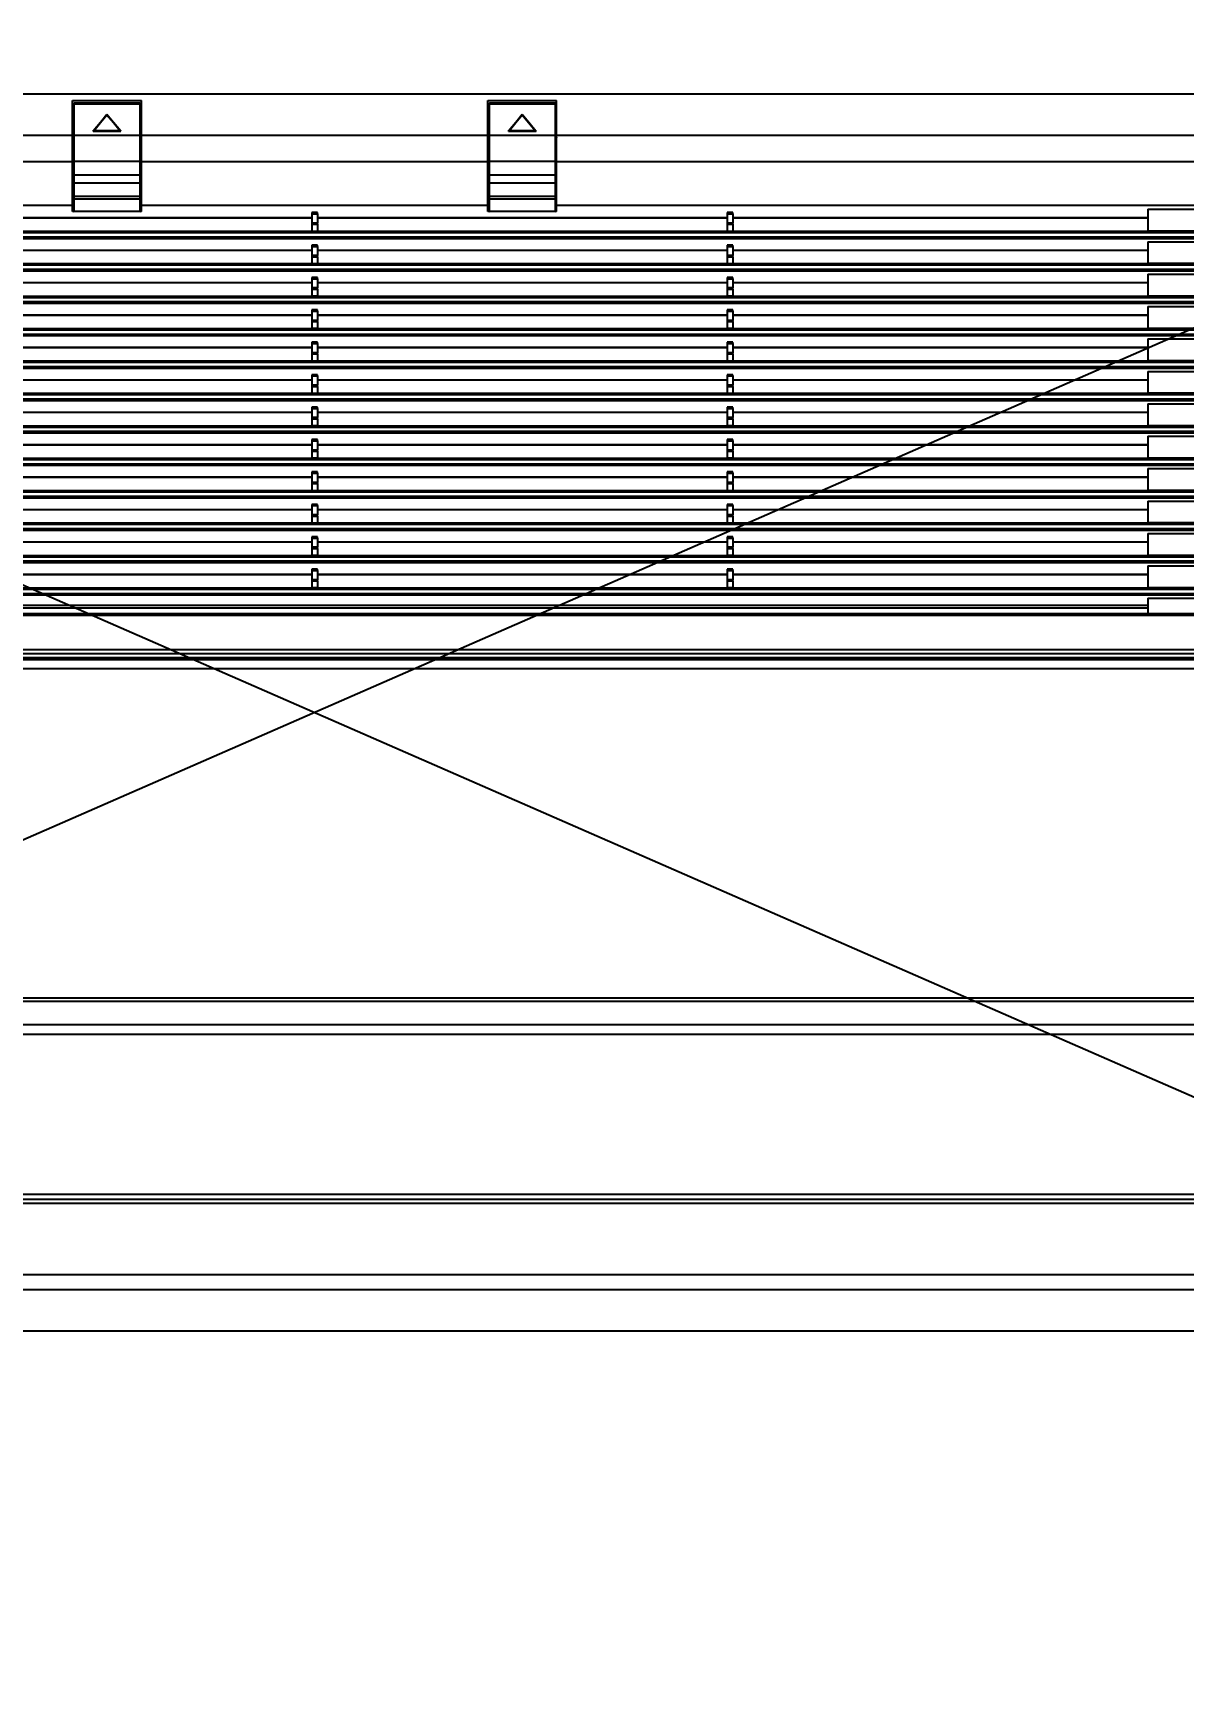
# Model space of a CAD drawing. Header units: millimetres. Extents: x 0 to 460473, y -68369 to 85219.
# Drawn here: x 261140 to 261559, y 9443 to 10043 of the extents above; entities that cross this region are included whole.
import ezdxf

# ---------------------------------------------------------------- set-up
doc = ezdxf.new("R2010")
doc.units = ezdxf.units.MM
doc.header["$LTSCALE"] = 50
doc.layers.add('DIM', color=7, linetype='Continuous')
doc.styles.add('맑은 고딕', font='malgun.ttf')
doc.dimstyles.new('DH IN40', dxfattribs={"dimscale": 40, "dimtxt": 2.5, "dimasz": 1, "dimexe": 1.5, "dimexo": 1.5, "dimtad": 1, "dimdec": 7, "dimlunit": 6, "dimtxsty": '맑은 고딕', "dimblk": 'ARCHTICK', "dimcen": 2.5, "dimclrd": 256, "dimclre": 256, "dimclrt": 256, "dimadec": 0, "dimazin": 0, "dimtfac": 1, "dimtdec": 7, "dimtix": 1, "dimtmove": 0, "dimatfit": 3, "dimldrblk": 'ARCHTICK', "dimfxl": 1, "dimtfillclr": 1, "dimlwd": -1, "dimlwe": -1, "dimarcsym": 0})

# ---------------------------------------------------------------- blocks, each defined once
blk = doc.blocks.new('FSFSGF')
at = {"color": 1}
for p, q in [((325204.31, 82180.36), (325624.31, 83140.36)), ((325204.31, 83140.36), (325624.31, 82180.36))]:
    blk.add_line(p, q, dxfattribs=at)
at = {"color": 8}
for p, q in [((325189.31, 82270.86), (325189.31, 83049.86)), ((325391.4, 82270.86), (325391.4, 83049.86)), ((325394.4, 83049.36), (325394.4, 82271.36)), ((325394.99, 82271.36), (325394.99, 83049.36)), ((325398.4, 83049.36), (325398.4, 82271.36)), ((325518.28, 83049.36), (325518.28, 82271.36)), ((325519.32, 82271.36), (325519.32, 83049.36)), ((325527.82, 82273.36), (325527.82, 83047.36)), ((325531.26, 82273.36), (325531.26, 83047.36)), ((325589.63, 83047.36), (325589.63, 82273.36)), ((325591.32, 82273.36), (325591.32, 83047.36)), ((325592.82, 82269.86), (325592.82, 83050.86)), ((325618.89, 83050.86), (325618.89, 82269.86)), ((325639.32, 83050.86), (325639.32, 82269.86)), ((325239.25, 83044.86), (325239.25, 82963.36)), ((325239.73, 82276.36), (325239.73, 83044.86)), ((325241.41, 83044.86), (325241.41, 82276.36)), ((325241.87, 82276.36), (325241.87, 83044.86)), ((325243.08, 82963.36), (325243.08, 83044.86)), ((325251.04, 83044.86), (325251.04, 82963.36)), ((325251.52, 82276.36), (325251.52, 83044.86)), ((325253.2, 83044.86), (325253.2, 82276.36)), ((325253.66, 82276.36), (325253.66, 83044.86)), ((325254.87, 82963.36), (325254.87, 83044.86)), ((325262.83, 83044.86), (325262.83, 82963.36)), ((325263.31, 82276.36), (325263.31, 83044.86)), ((325264.99, 83044.86), (325264.99, 82276.36)), ((325265.45, 82276.36), (325265.45, 83044.86)), ((325266.66, 82963.36), (325266.66, 83044.86)), ((325274.62, 83044.86), (325274.62, 82963.36)), ((325275.1, 82276.36), (325275.1, 83044.86)), ((325276.78, 83044.86), (325276.78, 82276.36)), ((325277.24, 82276.36), (325277.24, 83044.86)), ((325278.45, 82963.36), (325278.45, 83044.86)), ((325286.41, 83044.86), (325286.41, 82963.36)), ((325286.89, 82276.36), (325286.89, 83044.86)), ((325288.57, 83044.86), (325288.57, 82276.36)), ((325289.03, 82276.36), (325289.03, 83044.86)), ((325290.24, 82963.36), (325290.24, 83044.86)), ((325298.2, 83044.86), (325298.2, 82963.36)), ((325298.68, 82276.36), (325298.68, 83044.86)), ((325300.36, 83044.86), (325300.36, 82276.36)), ((325300.82, 82276.36), (325300.82, 83044.86)), ((325302.03, 82963.36), (325302.03, 83044.86)), ((325309.99, 83044.86), (325309.99, 82963.36)), ((325310.47, 82276.36), (325310.47, 83044.86)), ((325312.15, 83044.86), (325312.15, 82276.36)), ((325312.61, 82276.36), (325312.61, 83044.86)), ((325313.82, 82963.36), (325313.82, 83044.86)), ((325321.78, 83044.86), (325321.78, 82963.36)), ((325322.26, 82276.36), (325322.26, 83044.86)), ((325323.94, 83044.86), (325323.94, 82276.36)), ((325324.4, 82276.36), (325324.4, 83044.86)), ((325325.61, 82963.36), (325325.61, 83044.86)), ((325333.57, 83044.86), (325333.57, 82963.36)), ((325334.05, 82276.36), (325334.05, 83044.86)), ((325335.73, 83044.86), (325335.73, 82276.36)), ((325336.19, 82276.36), (325336.19, 83044.86)), ((325337.4, 82963.36), (325337.4, 83044.86)), ((325345.36, 83044.86), (325345.36, 82963.36)), ((325345.84, 82276.36), (325345.84, 83044.86)), ((325347.52, 83044.86), (325347.52, 82276.36)), ((325347.98, 82276.36), (325347.98, 83044.86)), ((325349.19, 82963.36), (325349.19, 83044.86)), ((325357.16, 83044.86), (325357.16, 82963.36)), ((325357.64, 82276.36), (325357.64, 83044.86)), ((325359.31, 83044.86), (325359.31, 82276.36)), ((325359.77, 82276.36), (325359.77, 83044.86)), ((325360.98, 82963.36), (325360.98, 83044.86)), ((325368.95, 83044.86), (325368.95, 82963.36)), ((325369.43, 82276.36), (325369.43, 83044.86)), ((325371.1, 83044.86), (325371.1, 82276.36)), ((325371.56, 82276.36), (325371.56, 83044.86)), ((325372.77, 82963.36), (325372.77, 83044.86)), ((325378.42, 83044.86), (325378.42, 82276.36)), ((325378.9, 82276.36), (325378.9, 83044.86)), ((325392.9, 82350.36), (325392.9, 83025.86)), ((325213.95, 82748.36), (325213.95, 83003.86)), ((325229.93, 83003.86), (325229.93, 82748.36)), ((325231.29, 82963.36), (325231.29, 83003.86)), ((325231.29, 82963.36), (325239.25, 82963.36)), ((325234.44, 82963.36), (325234.44, 82812.36)), ((325234.5, 82963.36), (325234.5, 82812.36)), ((325239.25, 82812.36), (325239.25, 82963.36)), ((325243.08, 82963.36), (325251.04, 82963.36)), ((325246.23, 82963.36), (325246.23, 82812.36)), ((325246.29, 82963.36), (325246.29, 82812.36)), ((325251.04, 82812.36), (325251.04, 82963.36)), ((325254.87, 82963.36), (325262.83, 82963.36)), ((325258.02, 82963.36), (325258.02, 82812.36)), ((325258.08, 82963.36), (325258.08, 82812.36)), ((325262.83, 82812.36), (325262.83, 82963.36)), ((325266.66, 82963.36), (325274.62, 82963.36)), ((325269.81, 82963.36), (325269.81, 82812.36)), ((325269.87, 82963.36), (325269.87, 82812.36)), ((325274.62, 82812.36), (325274.62, 82963.36)), ((325278.45, 82963.36), (325286.41, 82963.36)), ((325281.6, 82963.36), (325281.6, 82812.36)), ((325281.66, 82963.36), (325281.66, 82812.36)), ((325286.41, 82812.36), (325286.41, 82963.36)), ((325290.24, 82963.36), (325298.2, 82963.36)), ((325293.39, 82963.36), (325293.39, 82812.36)), ((325293.45, 82963.36), (325293.45, 82812.36)), ((325298.2, 82812.36), (325298.2, 82963.36)), ((325302.03, 82963.36), (325309.99, 82963.36)), ((325305.18, 82963.36), (325305.18, 82812.36)), ((325305.24, 82963.36), (325305.24, 82812.36)), ((325309.99, 82812.36), (325309.99, 82963.36)), ((325313.82, 82963.36), (325321.78, 82963.36)), ((325316.97, 82963.36), (325316.97, 82812.36)), ((325317.03, 82963.36), (325317.03, 82812.36)), ((325321.78, 82812.36), (325321.78, 82963.36)), ((325325.61, 82963.36), (325333.57, 82963.36)), ((325328.76, 82963.36), (325328.76, 82812.36)), ((325328.82, 82963.36), (325328.82, 82812.36)), ((325333.57, 82812.36), (325333.57, 82963.36)), ((325337.4, 82963.36), (325345.36, 82963.36)), ((325340.55, 82963.36), (325340.55, 82812.36)), ((325340.61, 82963.36), (325340.61, 82812.36)), ((325345.36, 82812.36), (325345.36, 82963.36)), ((325349.19, 82963.36), (325357.16, 82963.36)), ((325352.34, 82963.36), (325352.34, 82812.36)), ((325352.4, 82963.36), (325352.4, 82812.36)), ((325357.16, 82812.36), (325357.16, 82963.36)), ((325360.98, 82963.36), (325368.95, 82963.36)), ((325364.13, 82963.36), (325364.13, 82812.36)), ((325364.19, 82963.36), (325364.19, 82812.36)), ((325368.95, 82812.36), (325368.95, 82963.36)), ((325372.77, 82963.36), (325378.42, 82963.36)), ((325375.45, 82963.36), (325375.45, 82359.26)), ((325376.27, 82359.26), (325376.27, 82963.36)), ((325232.5, 82812.36), (325232.5, 82810.36)), ((325232.69, 82812.36), (325232.5, 82812.36)), ((325232.5, 82810.36), (325232.69, 82810.36)), ((325232.96, 82812.36), (325232.69, 82812.36)), ((325232.69, 82810.36), (325232.96, 82810.36)), ((325232.96, 82810.36), (325232.96, 82812.36)), ((325232.96, 82812.36), (325236.31, 82812.36)), ((325232.96, 82810.36), (325236.31, 82810.36)), ((325234.44, 82810.36), (325234.44, 82661.36)), ((325234.5, 82810.36), (325234.5, 82661.36)), ((325236.31, 82812.36), (325236.31, 82810.36)), ((325236.55, 82812.36), (325236.31, 82812.36)), ((325236.31, 82810.36), (325236.55, 82810.36)), ((325236.72, 82812.36), (325236.55, 82812.36)), ((325236.55, 82810.36), (325236.72, 82810.36)), ((325236.72, 82810.36), (325236.72, 82812.36)), ((325236.72, 82812.36), (325239.31, 82812.36)), ((325236.72, 82810.36), (325239.31, 82810.36)), ((325239.25, 82661.36), (325239.25, 82810.36)), ((325239.31, 82812.36), (325239.31, 82810.36)), ((325244.29, 82812.36), (325244.29, 82810.36)), ((325244.48, 82812.36), (325244.29, 82812.36)), ((325244.29, 82810.36), (325244.48, 82810.36)), ((325244.75, 82812.36), (325244.48, 82812.36)), ((325244.48, 82810.36), (325244.75, 82810.36)), ((325244.75, 82810.36), (325244.75, 82812.36)), ((325244.75, 82812.36), (325248.1, 82812.36)), ((325244.75, 82810.36), (325248.1, 82810.36)), ((325246.23, 82810.36), (325246.23, 82661.36)), ((325246.29, 82810.36), (325246.29, 82661.36)), ((325248.1, 82812.36), (325248.1, 82810.36)), ((325248.34, 82812.36), (325248.1, 82812.36)), ((325248.1, 82810.36), (325248.34, 82810.36)), ((325248.52, 82812.36), (325248.34, 82812.36)), ((325248.34, 82810.36), (325248.52, 82810.36)), ((325248.52, 82810.36), (325248.52, 82812.36)), ((325248.52, 82812.36), (325251.1, 82812.36)), ((325248.52, 82810.36), (325251.1, 82810.36)), ((325251.04, 82661.36), (325251.04, 82810.36)), ((325251.1, 82812.36), (325251.1, 82810.36)), ((325256.08, 82812.36), (325256.08, 82810.36)), ((325256.27, 82812.36), (325256.08, 82812.36)), ((325256.08, 82810.36), (325256.27, 82810.36)), ((325256.54, 82812.36), (325256.27, 82812.36)), ((325256.27, 82810.36), (325256.54, 82810.36)), ((325256.54, 82810.36), (325256.54, 82812.36)), ((325256.54, 82812.36), (325259.89, 82812.36)), ((325256.54, 82810.36), (325259.89, 82810.36)), ((325258.02, 82810.36), (325258.02, 82661.36)), ((325258.08, 82810.36), (325258.08, 82661.36)), ((325259.89, 82812.36), (325259.89, 82810.36)), ((325260.13, 82812.36), (325259.89, 82812.36)), ((325259.89, 82810.36), (325260.13, 82810.36)), ((325260.31, 82812.36), (325260.13, 82812.36)), ((325260.13, 82810.36), (325260.31, 82810.36)), ((325260.31, 82812.36), (325262.89, 82812.36)), ((325260.31, 82810.36), (325260.31, 82812.36)), ((325260.31, 82810.36), (325262.89, 82810.36)), ((325262.83, 82661.36), (325262.83, 82810.36)), ((325262.89, 82812.36), (325262.89, 82810.36)), ((325267.87, 82812.36), (325267.87, 82810.36)), ((325268.07, 82812.36), (325267.87, 82812.36)), ((325267.87, 82810.36), (325268.07, 82810.36)), ((325268.33, 82812.36), (325268.07, 82812.36)), ((325268.07, 82810.36), (325268.33, 82810.36)), ((325268.33, 82810.36), (325268.33, 82812.36)), ((325268.33, 82812.36), (325271.68, 82812.36)), ((325268.33, 82810.36), (325271.68, 82810.36)), ((325269.81, 82810.36), (325269.81, 82661.36)), ((325269.87, 82810.36), (325269.87, 82661.36)), ((325271.68, 82812.36), (325271.68, 82810.36)), ((325271.92, 82812.36), (325271.68, 82812.36)), ((325271.68, 82810.36), (325271.92, 82810.36)), ((325272.1, 82812.36), (325271.92, 82812.36)), ((325271.92, 82810.36), (325272.1, 82810.36)), ((325272.1, 82810.36), (325272.1, 82812.36)), ((325272.1, 82812.36), (325274.68, 82812.36)), ((325272.1, 82810.36), (325274.68, 82810.36)), ((325274.62, 82661.36), (325274.62, 82810.36)), ((325274.68, 82812.36), (325274.68, 82810.36)), ((325279.66, 82812.36), (325279.66, 82810.36)), ((325279.86, 82812.36), (325279.66, 82812.36)), ((325279.66, 82810.36), (325279.86, 82810.36)), ((325280.12, 82812.36), (325279.86, 82812.36)), ((325279.86, 82810.36), (325280.12, 82810.36)), ((325280.12, 82810.36), (325280.12, 82812.36)), ((325280.12, 82812.36), (325283.47, 82812.36)), ((325280.12, 82810.36), (325283.47, 82810.36)), ((325281.6, 82810.36), (325281.6, 82661.36)), ((325281.66, 82810.36), (325281.66, 82661.36)), ((325283.47, 82812.36), (325283.47, 82810.36)), ((325283.71, 82812.36), (325283.47, 82812.36)), ((325283.47, 82810.36), (325283.71, 82810.36)), ((325283.89, 82812.36), (325283.71, 82812.36)), ((325283.71, 82810.36), (325283.89, 82810.36)), ((325283.89, 82812.36), (325286.48, 82812.36)), ((325283.89, 82810.36), (325283.89, 82812.36)), ((325283.89, 82810.36), (325286.48, 82810.36)), ((325286.41, 82661.36), (325286.41, 82810.36)), ((325286.48, 82812.36), (325286.48, 82810.36)), ((325291.45, 82812.36), (325291.45, 82810.36)), ((325291.65, 82812.36), (325291.45, 82812.36)), ((325291.45, 82810.36), (325291.65, 82810.36)), ((325291.91, 82812.36), (325291.65, 82812.36)), ((325291.65, 82810.36), (325291.91, 82810.36)), ((325291.91, 82810.36), (325291.91, 82812.36)), ((325291.91, 82812.36), (325295.26, 82812.36)), ((325291.91, 82810.36), (325295.26, 82810.36)), ((325293.39, 82810.36), (325293.39, 82661.36)), ((325293.45, 82810.36), (325293.45, 82661.36)), ((325295.26, 82812.36), (325295.26, 82810.36)), ((325295.5, 82812.36), (325295.26, 82812.36)), ((325295.26, 82810.36), (325295.5, 82810.36)), ((325295.68, 82812.36), (325295.5, 82812.36)), ((325295.5, 82810.36), (325295.68, 82810.36)), ((325295.68, 82812.36), (325298.27, 82812.36)), ((325295.68, 82810.36), (325295.68, 82812.36)), ((325295.68, 82810.36), (325298.27, 82810.36)), ((325298.2, 82661.36), (325298.2, 82810.36)), ((325298.27, 82812.36), (325298.27, 82810.36)), ((325303.24, 82812.36), (325303.24, 82810.36)), ((325303.44, 82812.36), (325303.24, 82812.36)), ((325303.24, 82810.36), (325303.44, 82810.36)), ((325303.7, 82812.36), (325303.44, 82812.36)), ((325303.44, 82810.36), (325303.7, 82810.36)), ((325303.7, 82810.36), (325303.7, 82812.36)), ((325303.7, 82812.36), (325307.05, 82812.36)), ((325303.7, 82810.36), (325307.05, 82810.36)), ((325305.18, 82810.36), (325305.18, 82661.36)), ((325305.24, 82810.36), (325305.24, 82661.36)), ((325307.05, 82812.36), (325307.05, 82810.36)), ((325307.29, 82812.36), (325307.05, 82812.36)), ((325307.05, 82810.36), (325307.29, 82810.36)), ((325307.47, 82812.36), (325307.29, 82812.36)), ((325307.29, 82810.36), (325307.47, 82810.36)), ((325307.47, 82812.36), (325310.06, 82812.36)), ((325307.47, 82810.36), (325307.47, 82812.36)), ((325307.47, 82810.36), (325310.06, 82810.36)), ((325309.99, 82661.36), (325309.99, 82810.36)), ((325310.06, 82812.36), (325310.06, 82810.36)), ((325315.04, 82812.36), (325315.04, 82810.36)), ((325315.23, 82812.36), (325315.04, 82812.36)), ((325315.04, 82810.36), (325315.23, 82810.36)), ((325315.49, 82812.36), (325315.23, 82812.36)), ((325315.23, 82810.36), (325315.49, 82810.36)), ((325315.49, 82810.36), (325315.49, 82812.36)), ((325315.49, 82812.36), (325318.84, 82812.36)), ((325315.49, 82810.36), (325318.84, 82810.36)), ((325316.97, 82810.36), (325316.97, 82661.36)), ((325317.03, 82810.36), (325317.03, 82661.36)), ((325318.84, 82812.36), (325318.84, 82810.36)), ((325319.08, 82812.36), (325318.84, 82812.36)), ((325318.84, 82810.36), (325319.08, 82810.36)), ((325319.26, 82812.36), (325319.08, 82812.36)), ((325319.08, 82810.36), (325319.26, 82810.36)), ((325319.26, 82810.36), (325319.26, 82812.36)), ((325319.26, 82812.36), (325321.85, 82812.36)), ((325319.26, 82810.36), (325321.85, 82810.36)), ((325321.78, 82661.36), (325321.78, 82810.36)), ((325321.85, 82812.36), (325321.85, 82810.36)), ((325326.83, 82812.36), (325326.83, 82810.36)), ((325327.02, 82812.36), (325326.83, 82812.36)), ((325326.83, 82810.36), (325327.02, 82810.36)), ((325327.28, 82812.36), (325327.02, 82812.36)), ((325327.02, 82810.36), (325327.28, 82810.36)), ((325327.28, 82810.36), (325327.28, 82812.36)), ((325327.28, 82812.36), (325330.63, 82812.36)), ((325327.28, 82810.36), (325330.63, 82810.36)), ((325328.76, 82810.36), (325328.76, 82661.36)), ((325328.82, 82810.36), (325328.82, 82661.36)), ((325330.63, 82812.36), (325330.63, 82810.36)), ((325330.87, 82812.36), (325330.63, 82812.36)), ((325330.63, 82810.36), (325330.87, 82810.36)), ((325331.05, 82812.36), (325330.87, 82812.36)), ((325330.87, 82810.36), (325331.05, 82810.36)), ((325331.05, 82812.36), (325333.64, 82812.36)), ((325331.05, 82810.36), (325331.05, 82812.36)), ((325331.05, 82810.36), (325333.64, 82810.36)), ((325333.57, 82661.36), (325333.57, 82810.36)), ((325333.64, 82812.36), (325333.64, 82810.36)), ((325338.62, 82812.36), (325338.62, 82810.36)), ((325338.81, 82812.36), (325338.62, 82812.36)), ((325338.62, 82810.36), (325338.81, 82810.36)), ((325339.07, 82812.36), (325338.81, 82812.36)), ((325338.81, 82810.36), (325339.07, 82810.36)), ((325339.07, 82810.36), (325339.07, 82812.36)), ((325339.07, 82812.36), (325342.42, 82812.36)), ((325339.07, 82810.36), (325342.42, 82810.36)), ((325340.55, 82810.36), (325340.55, 82661.36)), ((325340.61, 82810.36), (325340.61, 82661.36)), ((325342.42, 82812.36), (325342.42, 82810.36)), ((325342.66, 82812.36), (325342.42, 82812.36)), ((325342.42, 82810.36), (325342.66, 82810.36)), ((325342.84, 82812.36), (325342.66, 82812.36)), ((325342.66, 82810.36), (325342.84, 82810.36)), ((325342.84, 82812.36), (325345.43, 82812.36)), ((325342.84, 82810.36), (325342.84, 82812.36)), ((325342.84, 82810.36), (325345.43, 82810.36)), ((325345.36, 82661.36), (325345.36, 82810.36)), ((325345.43, 82812.36), (325345.43, 82810.36)), ((325350.41, 82812.36), (325350.41, 82810.36)), ((325350.6, 82812.36), (325350.41, 82812.36)), ((325350.41, 82810.36), (325350.6, 82810.36)), ((325350.86, 82812.36), (325350.6, 82812.36)), ((325350.6, 82810.36), (325350.86, 82810.36)), ((325350.86, 82810.36), (325350.86, 82812.36)), ((325350.86, 82812.36), (325354.21, 82812.36)), ((325350.86, 82810.36), (325354.21, 82810.36)), ((325352.34, 82810.36), (325352.34, 82661.36)), ((325352.4, 82810.36), (325352.4, 82661.36)), ((325354.21, 82812.36), (325354.21, 82810.36)), ((325354.46, 82812.36), (325354.21, 82812.36)), ((325354.21, 82810.36), (325354.46, 82810.36)), ((325354.63, 82812.36), (325354.46, 82812.36)), ((325354.46, 82810.36), (325354.63, 82810.36)), ((325354.63, 82812.36), (325357.22, 82812.36)), ((325354.63, 82810.36), (325354.63, 82812.36)), ((325354.63, 82810.36), (325357.22, 82810.36)), ((325357.16, 82661.36), (325357.16, 82810.36)), ((325357.22, 82812.36), (325357.22, 82810.36)), ((325362.2, 82812.36), (325362.2, 82810.36)), ((325362.39, 82812.36), (325362.2, 82812.36)), ((325362.2, 82810.36), (325362.39, 82810.36)), ((325362.65, 82812.36), (325362.39, 82812.36)), ((325362.39, 82810.36), (325362.65, 82810.36)), ((325362.65, 82810.36), (325362.65, 82812.36)), ((325362.65, 82812.36), (325366, 82812.36)), ((325362.65, 82810.36), (325366, 82810.36)), ((325364.13, 82810.36), (325364.13, 82661.36)), ((325364.19, 82810.36), (325364.19, 82661.36)), ((325366, 82812.36), (325366, 82810.36)), ((325366.25, 82812.36), (325366, 82812.36)), ((325366, 82810.36), (325366.25, 82810.36)), ((325366.42, 82812.36), (325366.25, 82812.36)), ((325366.25, 82810.36), (325366.42, 82810.36)), ((325366.42, 82810.36), (325366.42, 82812.36)), ((325366.42, 82812.36), (325369.01, 82812.36)), ((325366.42, 82810.36), (325369.01, 82810.36)), ((325368.95, 82661.36), (325368.95, 82810.36)), ((325369.01, 82812.36), (325369.01, 82810.36)), ((325191.73, 82723.36), (325191.73, 82748.36)), ((325194.63, 82748.36), (325191.73, 82748.36)), ((325192.73, 82747.76), (325192.73, 82723.96)), ((325192.73, 82747.76), (325192.76, 82747.76)), ((325192.76, 82747.76), (325192.86, 82747.76)), ((325192.86, 82747.76), (325192.97, 82748.12)), ((325192.86, 82723.96), (325192.86, 82747.76)), ((325192.86, 82747.76), (325195.72, 82747.76)), ((325192.97, 82748.12), (325193.23, 82748.26)), ((325196.04, 82748.26), (325193.23, 82748.26)), ((325197.95, 82748.36), (325194.63, 82748.36)), ((325195.72, 82747.76), (325198.92, 82747.76)), ((325199.19, 82748.26), (325196.04, 82748.26)), ((325201.62, 82748.36), (325197.95, 82748.36)), ((325198.92, 82747.76), (325202.4, 82747.76)), ((325202.62, 82748.26), (325199.19, 82748.26)), ((325205.56, 82748.36), (325201.62, 82748.36)), ((325202.4, 82747.76), (325206.11, 82747.76)), ((325206.26, 82748.26), (325202.62, 82748.26)), ((325205.18, 82748.26), (325205.28, 82748.36)), ((325209.7, 82748.36), (325205.56, 82748.36)), ((325206.11, 82747.76), (325209.98, 82747.76)), ((325210.07, 82748.26), (325206.26, 82748.26)), ((325207.58, 82748.36), (325207.58, 82748.26)), ((325213.95, 82748.36), (325209.7, 82748.36)), ((325209.98, 82747.76), (325213.95, 82747.76)), ((325213.97, 82748.26), (325210.07, 82748.26)), ((325212.58, 82748.26), (325212.58, 82748.36)), ((325229.93, 82748.36), (325213.95, 82748.36)), ((325213.95, 82748.12), (325213.97, 82748.26)), ((325213.95, 82747.76), (325213.95, 82748.12)), ((325213.95, 82747.76), (325213.95, 82723.96)), ((325213.95, 82747.76), (325216.02, 82747.76)), ((325215.69, 82748.26), (325213.97, 82748.26)), ((325214.58, 82748.36), (325214.58, 82748.26)), ((325217.24, 82748.26), (325215.69, 82748.26)), ((325216.02, 82747.76), (325217.75, 82747.76)), ((325218.49, 82748.26), (325217.24, 82748.26)), ((325217.75, 82747.76), (325218.86, 82747.76)), ((325219.33, 82748.26), (325218.49, 82748.26)), ((325218.86, 82747.76), (325218.99, 82748.12)), ((325218.86, 82747.76), (325218.86, 82723.96)), ((325218.86, 82747.76), (325219.95, 82747.76)), ((325218.99, 82748.12), (325219.33, 82748.26)), ((325220.24, 82748.26), (325219.33, 82748.26)), ((325219.95, 82747.76), (325221.68, 82747.76)), ((325221.68, 82748.26), (325220.24, 82748.26)), ((325226.59, 82748.26), (325221.68, 82748.26)), ((325221.68, 82748.26), (325221.68, 82748.12)), ((325221.68, 82748.12), (325221.68, 82747.76)), ((325221.68, 82747.76), (325226.59, 82747.76)), ((325221.68, 82723.96), (325221.68, 82747.76)), ((325226.85, 82748.26), (325226.59, 82748.26)), ((325226.59, 82748.26), (325226.59, 82748.12)), ((325226.59, 82748.12), (325226.59, 82747.76)), ((325226.59, 82747.76), (325226.59, 82723.96)), ((325226.59, 82747.76), (325227.1, 82747.76)), ((325227.03, 82748.26), (325226.85, 82748.26)), ((325231.51, 82748.26), (325227.03, 82748.26)), ((325227.03, 82748.26), (325227.34, 82748.12)), ((325227.1, 82747.76), (325227.47, 82747.76)), ((325227.34, 82748.12), (325227.47, 82747.76)), ((325227.47, 82723.96), (325227.47, 82747.76)), ((325227.47, 82747.76), (325232.08, 82747.76)), ((325232.08, 82748.36), (325229.93, 82748.36)), ((325231.91, 82748.12), (325231.51, 82748.26)), ((325232.08, 82747.76), (325231.91, 82748.12)), ((325232.08, 82748.36), (325232.08, 82723.36)), ((325232.08, 82747.76), (325232.08, 82723.96)), ((325202.8, 82740.84), (325199.71, 82738.27)), ((325202.76, 82740.8), (325202.78, 82740.82)), ((325202.78, 82740.82), (325202.79, 82740.83)), ((325202.79, 82740.83), (325202.8, 82740.84)), ((325202.82, 82740.86), (325202.8, 82740.84)), ((325202.82, 82730.86), (325202.82, 82740.86)), ((325199.71, 82738.27), (325196.82, 82735.86)), ((325196.82, 82735.86), (325199.71, 82733.46)), ((325196.82, 82735.86), (325196.82, 82735.86)), ((325196.82, 82735.86), (325196.83, 82735.86)), ((325196.83, 82735.86), (325196.84, 82735.86)), ((325196.84, 82735.86), (325196.86, 82735.86)), ((325196.86, 82735.86), (325196.89, 82735.86)), ((325196.89, 82735.86), (325196.92, 82735.86)), ((325196.92, 82735.86), (325199.7, 82738.18)), ((325199.7, 82733.55), (325196.92, 82735.86)), ((325196.92, 82735.86), (325196.92, 82735.86)), ((325196.92, 82735.86), (325196.92, 82735.86)), ((325199.7, 82738.18), (325202.68, 82740.65)), ((325202.68, 82740.65), (325202.69, 82740.66)), ((325202.68, 82740.65), (325202.68, 82731.08)), ((325202.68, 82740.65), (325202.68, 82740.65)), ((325202.68, 82740.65), (325202.68, 82740.65)), ((325202.69, 82740.67), (325202.72, 82740.72)), ((325202.69, 82740.66), (325202.69, 82740.67)), ((325202.72, 82740.72), (325202.75, 82740.78)), ((325202.75, 82740.78), (325202.76, 82740.8)), ((325202.68, 82731.08), (325199.7, 82733.55)), ((325199.71, 82733.46), (325202.8, 82730.88)), ((325202.68, 82731.07), (325202.68, 82731.08)), ((325202.68, 82731.08), (325202.68, 82731.08)), ((325202.69, 82731.07), (325202.68, 82731.07)), ((325202.69, 82731.06), (325202.69, 82731.07)), ((325202.72, 82731), (325202.69, 82731.06)), ((325202.75, 82730.95), (325202.72, 82731)), ((325202.76, 82730.93), (325202.75, 82730.95)), ((325202.78, 82730.9), (325202.76, 82730.93)), ((325202.79, 82730.89), (325202.78, 82730.9)), ((325202.8, 82730.88), (325202.79, 82730.89)), ((325202.8, 82730.88), (325202.82, 82730.86)), ((325194.63, 82723.36), (325191.73, 82723.36)), ((325192.76, 82723.96), (325192.73, 82723.96)), ((325192.86, 82723.96), (325192.76, 82723.96)), ((325195.72, 82723.96), (325192.86, 82723.96)), ((325192.97, 82723.61), (325192.86, 82723.96)), ((325193.23, 82723.46), (325192.97, 82723.61)), ((325193.23, 82723.46), (325196.04, 82723.46)), ((325197.95, 82723.36), (325194.63, 82723.36)), ((325198.92, 82723.96), (325195.72, 82723.96)), ((325196.04, 82723.46), (325199.19, 82723.46)), ((325201.62, 82723.36), (325197.95, 82723.36)), ((325202.4, 82723.96), (325198.92, 82723.96)), ((325199.19, 82723.46), (325202.62, 82723.46)), ((325205.56, 82723.36), (325201.62, 82723.36)), ((325206.11, 82723.96), (325202.4, 82723.96)), ((325202.62, 82723.46), (325206.26, 82723.46)), ((325205.18, 82723.46), (325205.28, 82723.36)), ((325209.7, 82723.36), (325205.56, 82723.36)), ((325209.98, 82723.96), (325206.11, 82723.96)), ((325206.26, 82723.46), (325210.07, 82723.46)), ((325207.58, 82723.36), (325207.58, 82723.46)), ((325213.95, 82723.36), (325209.7, 82723.36)), ((325213.95, 82723.96), (325209.98, 82723.96)), ((325210.07, 82723.46), (325213.97, 82723.46)), ((325212.58, 82723.46), (325212.58, 82723.36)), ((325213.95, 82723.61), (325213.95, 82723.96)), ((325216.02, 82723.96), (325213.95, 82723.96)), ((325213.97, 82723.46), (325213.95, 82723.61)), ((325213.95, 82597.36), (325213.95, 82723.36)), ((325229.93, 82723.36), (325213.95, 82723.36)), ((325213.97, 82723.46), (325215.69, 82723.46)), ((325214.58, 82723.36), (325214.58, 82723.46)), ((325215.69, 82723.46), (325217.24, 82723.46)), ((325217.75, 82723.96), (325216.02, 82723.96)), ((325217.24, 82723.46), (325218.49, 82723.46)), ((325218.86, 82723.96), (325217.75, 82723.96)), ((325218.49, 82723.46), (325219.33, 82723.46)), ((325219.95, 82723.96), (325218.86, 82723.96)), ((325218.99, 82723.61), (325218.86, 82723.96)), ((325219.33, 82723.46), (325218.99, 82723.61)), ((325219.33, 82723.46), (325220.24, 82723.46)), ((325221.68, 82723.96), (325219.95, 82723.96)), ((325220.24, 82723.46), (325221.68, 82723.46)), ((325226.59, 82723.96), (325221.68, 82723.96)), ((325221.68, 82723.96), (325221.68, 82723.61)), ((325221.68, 82723.61), (325221.68, 82723.46)), ((325221.68, 82723.46), (325226.59, 82723.46)), ((325226.59, 82723.96), (325226.59, 82723.61)), ((325227.1, 82723.96), (325226.59, 82723.96)), ((325226.59, 82723.61), (325226.59, 82723.46)), ((325226.59, 82723.46), (325226.85, 82723.46)), ((325226.85, 82723.46), (325227.03, 82723.46)), ((325227.34, 82723.61), (325227.03, 82723.46)), ((325227.03, 82723.46), (325231.51, 82723.46)), ((325227.47, 82723.96), (325227.1, 82723.96)), ((325227.47, 82723.96), (325227.34, 82723.61)), ((325232.08, 82723.96), (325227.47, 82723.96)), ((325229.93, 82723.36), (325229.93, 82597.36)), ((325232.08, 82723.36), (325229.93, 82723.36)), ((325231.51, 82723.46), (325231.91, 82723.61)), ((325231.91, 82723.61), (325232.08, 82723.96)), ((325232.5, 82661.36), (325232.5, 82659.36)), ((325232.69, 82661.36), (325232.5, 82661.36)), ((325232.5, 82659.36), (325232.69, 82659.36)), ((325232.96, 82661.36), (325232.69, 82661.36)), ((325232.69, 82659.36), (325232.96, 82659.36)), ((325232.96, 82659.36), (325232.96, 82661.36)), ((325232.96, 82661.36), (325236.31, 82661.36)), ((325232.96, 82659.36), (325236.31, 82659.36)), ((325234.44, 82659.36), (325234.44, 82510.36)), ((325234.5, 82659.36), (325234.5, 82510.36)), ((325236.31, 82661.36), (325236.31, 82659.36)), ((325236.55, 82661.36), (325236.31, 82661.36)), ((325236.31, 82659.36), (325236.55, 82659.36)), ((325236.72, 82661.36), (325236.55, 82661.36)), ((325236.55, 82659.36), (325236.72, 82659.36)), ((325236.72, 82659.36), (325236.72, 82661.36)), ((325236.72, 82661.36), (325239.31, 82661.36)), ((325236.72, 82659.36), (325239.31, 82659.36)), ((325239.25, 82510.36), (325239.25, 82659.36)), ((325239.31, 82661.36), (325239.31, 82659.36)), ((325244.29, 82661.36), (325244.29, 82659.36)), ((325244.48, 82661.36), (325244.29, 82661.36)), ((325244.29, 82659.36), (325244.48, 82659.36)), ((325244.75, 82661.36), (325244.48, 82661.36)), ((325244.48, 82659.36), (325244.75, 82659.36)), ((325244.75, 82659.36), (325244.75, 82661.36)), ((325244.75, 82661.36), (325248.1, 82661.36)), ((325244.75, 82659.36), (325248.1, 82659.36)), ((325246.23, 82659.36), (325246.23, 82510.36)), ((325246.29, 82659.36), (325246.29, 82510.36)), ((325248.1, 82661.36), (325248.1, 82659.36)), ((325248.34, 82661.36), (325248.1, 82661.36)), ((325248.1, 82659.36), (325248.34, 82659.36)), ((325248.52, 82661.36), (325248.34, 82661.36)), ((325248.34, 82659.36), (325248.52, 82659.36)), ((325248.52, 82659.36), (325248.52, 82661.36)), ((325248.52, 82661.36), (325251.1, 82661.36)), ((325248.52, 82659.36), (325251.1, 82659.36)), ((325251.04, 82510.36), (325251.04, 82659.36)), ((325251.1, 82661.36), (325251.1, 82659.36)), ((325256.08, 82661.36), (325256.08, 82659.36)), ((325256.27, 82661.36), (325256.08, 82661.36)), ((325256.08, 82659.36), (325256.27, 82659.36)), ((325256.54, 82661.36), (325256.27, 82661.36)), ((325256.27, 82659.36), (325256.54, 82659.36)), ((325256.54, 82659.36), (325256.54, 82661.36)), ((325256.54, 82661.36), (325259.89, 82661.36)), ((325256.54, 82659.36), (325259.89, 82659.36)), ((325258.02, 82659.36), (325258.02, 82510.36)), ((325258.08, 82659.36), (325258.08, 82510.36)), ((325259.89, 82661.36), (325259.89, 82659.36)), ((325260.13, 82661.36), (325259.89, 82661.36)), ((325259.89, 82659.36), (325260.13, 82659.36)), ((325260.31, 82661.36), (325260.13, 82661.36)), ((325260.13, 82659.36), (325260.31, 82659.36)), ((325260.31, 82661.36), (325262.89, 82661.36)), ((325260.31, 82659.36), (325260.31, 82661.36)), ((325260.31, 82659.36), (325262.89, 82659.36)), ((325262.83, 82510.36), (325262.83, 82659.36)), ((325262.89, 82661.36), (325262.89, 82659.36)), ((325267.87, 82661.36), (325267.87, 82659.36)), ((325268.07, 82661.36), (325267.87, 82661.36)), ((325267.87, 82659.36), (325268.07, 82659.36)), ((325268.33, 82661.36), (325268.07, 82661.36)), ((325268.07, 82659.36), (325268.33, 82659.36)), ((325268.33, 82659.36), (325268.33, 82661.36)), ((325268.33, 82661.36), (325271.68, 82661.36)), ((325268.33, 82659.36), (325271.68, 82659.36)), ((325269.81, 82659.36), (325269.81, 82510.36)), ((325269.87, 82659.36), (325269.87, 82510.36)), ((325271.68, 82661.36), (325271.68, 82659.36)), ((325271.92, 82661.36), (325271.68, 82661.36)), ((325271.68, 82659.36), (325271.92, 82659.36)), ((325272.1, 82661.36), (325271.92, 82661.36)), ((325271.92, 82659.36), (325272.1, 82659.36)), ((325272.1, 82661.36), (325274.68, 82661.36)), ((325272.1, 82659.36), (325272.1, 82661.36)), ((325272.1, 82659.36), (325274.68, 82659.36)), ((325274.62, 82510.36), (325274.62, 82659.36)), ((325274.68, 82661.36), (325274.68, 82659.36)), ((325279.66, 82661.36), (325279.66, 82659.36)), ((325279.86, 82661.36), (325279.66, 82661.36)), ((325279.66, 82659.36), (325279.86, 82659.36)), ((325280.12, 82661.36), (325279.86, 82661.36)), ((325279.86, 82659.36), (325280.12, 82659.36)), ((325280.12, 82659.36), (325280.12, 82661.36)), ((325280.12, 82661.36), (325283.47, 82661.36)), ((325280.12, 82659.36), (325283.47, 82659.36)), ((325281.6, 82659.36), (325281.6, 82510.36)), ((325281.66, 82659.36), (325281.66, 82510.36)), ((325283.47, 82661.36), (325283.47, 82659.36)), ((325283.71, 82661.36), (325283.47, 82661.36)), ((325283.47, 82659.36), (325283.71, 82659.36)), ((325283.89, 82661.36), (325283.71, 82661.36)), ((325283.71, 82659.36), (325283.89, 82659.36)), ((325283.89, 82661.36), (325286.48, 82661.36)), ((325283.89, 82659.36), (325283.89, 82661.36)), ((325283.89, 82659.36), (325286.48, 82659.36)), ((325286.41, 82510.36), (325286.41, 82659.36)), ((325286.48, 82661.36), (325286.48, 82659.36)), ((325291.45, 82661.36), (325291.45, 82659.36)), ((325291.65, 82661.36), (325291.45, 82661.36)), ((325291.45, 82659.36), (325291.65, 82659.36)), ((325291.91, 82661.36), (325291.65, 82661.36)), ((325291.65, 82659.36), (325291.91, 82659.36)), ((325291.91, 82659.36), (325291.91, 82661.36)), ((325291.91, 82661.36), (325295.26, 82661.36)), ((325291.91, 82659.36), (325295.26, 82659.36)), ((325293.39, 82659.36), (325293.39, 82510.36)), ((325293.45, 82659.36), (325293.45, 82510.36)), ((325295.26, 82661.36), (325295.26, 82659.36)), ((325295.5, 82661.36), (325295.26, 82661.36)), ((325295.26, 82659.36), (325295.5, 82659.36)), ((325295.68, 82661.36), (325295.5, 82661.36)), ((325295.5, 82659.36), (325295.68, 82659.36)), ((325295.68, 82661.36), (325298.27, 82661.36)), ((325295.68, 82659.36), (325295.68, 82661.36)), ((325295.68, 82659.36), (325298.27, 82659.36)), ((325298.2, 82510.36), (325298.2, 82659.36)), ((325298.27, 82661.36), (325298.27, 82659.36)), ((325303.24, 82661.36), (325303.24, 82659.36)), ((325303.44, 82661.36), (325303.24, 82661.36)), ((325303.24, 82659.36), (325303.44, 82659.36)), ((325303.7, 82661.36), (325303.44, 82661.36)), ((325303.44, 82659.36), (325303.7, 82659.36)), ((325303.7, 82659.36), (325303.7, 82661.36)), ((325303.7, 82661.36), (325307.05, 82661.36)), ((325303.7, 82659.36), (325307.05, 82659.36)), ((325305.18, 82659.36), (325305.18, 82510.36)), ((325305.24, 82659.36), (325305.24, 82510.36)), ((325307.05, 82661.36), (325307.05, 82659.36)), ((325307.29, 82661.36), (325307.05, 82661.36)), ((325307.05, 82659.36), (325307.29, 82659.36)), ((325307.47, 82661.36), (325307.29, 82661.36)), ((325307.29, 82659.36), (325307.47, 82659.36)), ((325307.47, 82661.36), (325310.06, 82661.36)), ((325307.47, 82659.36), (325307.47, 82661.36)), ((325307.47, 82659.36), (325310.06, 82659.36)), ((325309.99, 82510.36), (325309.99, 82659.36)), ((325310.06, 82661.36), (325310.06, 82659.36)), ((325315.04, 82661.36), (325315.04, 82659.36)), ((325315.23, 82661.36), (325315.04, 82661.36)), ((325315.04, 82659.36), (325315.23, 82659.36)), ((325315.49, 82661.36), (325315.23, 82661.36)), ((325315.23, 82659.36), (325315.49, 82659.36)), ((325315.49, 82659.36), (325315.49, 82661.36)), ((325315.49, 82661.36), (325318.84, 82661.36)), ((325315.49, 82659.36), (325318.84, 82659.36)), ((325316.97, 82659.36), (325316.97, 82510.36)), ((325317.03, 82659.36), (325317.03, 82510.36)), ((325318.84, 82661.36), (325318.84, 82659.36)), ((325319.08, 82661.36), (325318.84, 82661.36)), ((325318.84, 82659.36), (325319.08, 82659.36)), ((325319.26, 82661.36), (325319.08, 82661.36)), ((325319.08, 82659.36), (325319.26, 82659.36)), ((325319.26, 82661.36), (325321.85, 82661.36)), ((325319.26, 82659.36), (325319.26, 82661.36)), ((325319.26, 82659.36), (325321.85, 82659.36)), ((325321.78, 82510.36), (325321.78, 82659.36)), ((325321.85, 82661.36), (325321.85, 82659.36)), ((325326.83, 82661.36), (325326.83, 82659.36)), ((325327.02, 82661.36), (325326.83, 82661.36)), ((325326.83, 82659.36), (325327.02, 82659.36)), ((325327.28, 82661.36), (325327.02, 82661.36)), ((325327.02, 82659.36), (325327.28, 82659.36)), ((325327.28, 82659.36), (325327.28, 82661.36)), ((325327.28, 82661.36), (325330.63, 82661.36)), ((325327.28, 82659.36), (325330.63, 82659.36)), ((325328.76, 82659.36), (325328.76, 82510.36)), ((325328.82, 82659.36), (325328.82, 82510.36)), ((325330.63, 82661.36), (325330.63, 82659.36)), ((325330.87, 82661.36), (325330.63, 82661.36)), ((325330.63, 82659.36), (325330.87, 82659.36)), ((325331.05, 82661.36), (325330.87, 82661.36)), ((325330.87, 82659.36), (325331.05, 82659.36)), ((325331.05, 82659.36), (325331.05, 82661.36)), ((325331.05, 82661.36), (325333.64, 82661.36)), ((325331.05, 82659.36), (325333.64, 82659.36)), ((325333.57, 82510.36), (325333.57, 82659.36)), ((325333.64, 82661.36), (325333.64, 82659.36)), ((325338.62, 82661.36), (325338.62, 82659.36)), ((325338.81, 82661.36), (325338.62, 82661.36)), ((325338.62, 82659.36), (325338.81, 82659.36)), ((325339.07, 82661.36), (325338.81, 82661.36)), ((325338.81, 82659.36), (325339.07, 82659.36)), ((325339.07, 82659.36), (325339.07, 82661.36)), ((325339.07, 82661.36), (325342.42, 82661.36)), ((325339.07, 82659.36), (325342.42, 82659.36)), ((325340.55, 82659.36), (325340.55, 82510.36)), ((325340.61, 82659.36), (325340.61, 82510.36)), ((325342.42, 82661.36), (325342.42, 82659.36)), ((325342.66, 82661.36), (325342.42, 82661.36)), ((325342.42, 82659.36), (325342.66, 82659.36)), ((325342.84, 82661.36), (325342.66, 82661.36)), ((325342.66, 82659.36), (325342.84, 82659.36)), ((325342.84, 82659.36), (325342.84, 82661.36)), ((325342.84, 82661.36), (325345.43, 82661.36)), ((325342.84, 82659.36), (325345.43, 82659.36)), ((325345.36, 82510.36), (325345.36, 82659.36)), ((325345.43, 82661.36), (325345.43, 82659.36)), ((325350.41, 82661.36), (325350.41, 82659.36)), ((325350.6, 82661.36), (325350.41, 82661.36)), ((325350.41, 82659.36), (325350.6, 82659.36)), ((325350.86, 82661.36), (325350.6, 82661.36)), ((325350.6, 82659.36), (325350.86, 82659.36)), ((325350.86, 82659.36), (325350.86, 82661.36)), ((325350.86, 82661.36), (325354.21, 82661.36)), ((325350.86, 82659.36), (325354.21, 82659.36)), ((325352.34, 82659.36), (325352.34, 82510.36)), ((325352.4, 82659.36), (325352.4, 82510.36)), ((325354.21, 82661.36), (325354.21, 82659.36)), ((325354.46, 82661.36), (325354.21, 82661.36)), ((325354.21, 82659.36), (325354.46, 82659.36)), ((325354.63, 82661.36), (325354.46, 82661.36)), ((325354.46, 82659.36), (325354.63, 82659.36)), ((325354.63, 82661.36), (325357.22, 82661.36)), ((325354.63, 82659.36), (325354.63, 82661.36)), ((325354.63, 82659.36), (325357.22, 82659.36)), ((325357.16, 82510.36), (325357.16, 82659.36)), ((325357.22, 82661.36), (325357.22, 82659.36)), ((325362.2, 82661.36), (325362.2, 82659.36)), ((325362.39, 82661.36), (325362.2, 82661.36)), ((325362.2, 82659.36), (325362.39, 82659.36)), ((325362.65, 82661.36), (325362.39, 82661.36)), ((325362.39, 82659.36), (325362.65, 82659.36)), ((325362.65, 82659.36), (325362.65, 82661.36)), ((325362.65, 82661.36), (325366, 82661.36)), ((325362.65, 82659.36), (325366, 82659.36)), ((325364.13, 82659.36), (325364.13, 82510.36)), ((325364.19, 82659.36), (325364.19, 82510.36)), ((325366, 82661.36), (325366, 82659.36)), ((325366.25, 82661.36), (325366, 82661.36)), ((325366, 82659.36), (325366.25, 82659.36)), ((325366.42, 82661.36), (325366.25, 82661.36)), ((325366.25, 82659.36), (325366.42, 82659.36)), ((325366.42, 82659.36), (325366.42, 82661.36)), ((325366.42, 82661.36), (325369.01, 82661.36)), ((325366.42, 82659.36), (325369.01, 82659.36)), ((325368.95, 82510.36), (325368.95, 82659.36)), ((325369.01, 82661.36), (325369.01, 82659.36)), ((325191.73, 82572.36), (325191.73, 82597.36)), ((325194.63, 82597.36), (325191.73, 82597.36)), ((325192.73, 82596.76), (325192.73, 82572.96)), ((325192.73, 82596.76), (325192.76, 82596.76)), ((325192.76, 82596.76), (325192.86, 82596.76)), ((325192.86, 82596.76), (325192.97, 82597.12)), ((325192.86, 82572.96), (325192.86, 82596.76)), ((325192.86, 82596.76), (325195.72, 82596.76)), ((325192.97, 82597.12), (325193.23, 82597.26)), ((325196.04, 82597.26), (325193.23, 82597.26)), ((325197.95, 82597.36), (325194.63, 82597.36)), ((325195.72, 82596.76), (325198.92, 82596.76)), ((325199.19, 82597.26), (325196.04, 82597.26)), ((325201.62, 82597.36), (325197.95, 82597.36)), ((325198.92, 82596.76), (325202.4, 82596.76)), ((325202.62, 82597.26), (325199.19, 82597.26)), ((325205.56, 82597.36), (325201.62, 82597.36)), ((325202.4, 82596.76), (325206.11, 82596.76)), ((325206.26, 82597.26), (325202.62, 82597.26)), ((325205.18, 82597.26), (325205.28, 82597.36)), ((325209.7, 82597.36), (325205.56, 82597.36)), ((325206.11, 82596.76), (325209.98, 82596.76)), ((325210.07, 82597.26), (325206.26, 82597.26)), ((325207.58, 82597.36), (325207.58, 82597.26)), ((325213.95, 82597.36), (325209.7, 82597.36)), ((325209.98, 82596.76), (325213.95, 82596.76)), ((325213.97, 82597.26), (325210.07, 82597.26)), ((325212.58, 82597.26), (325212.58, 82597.36)), ((325229.93, 82597.36), (325213.95, 82597.36)), ((325213.95, 82597.12), (325213.97, 82597.26)), ((325213.95, 82596.76), (325213.95, 82597.12)), ((325213.95, 82596.76), (325213.95, 82572.96)), ((325213.95, 82596.76), (325216.02, 82596.76)), ((325215.69, 82597.26), (325213.97, 82597.26)), ((325214.58, 82597.36), (325214.58, 82597.26)), ((325217.24, 82597.26), (325215.69, 82597.26)), ((325216.02, 82596.76), (325217.75, 82596.76)), ((325218.49, 82597.26), (325217.24, 82597.26)), ((325217.75, 82596.76), (325218.86, 82596.76)), ((325219.33, 82597.26), (325218.49, 82597.26)), ((325218.86, 82596.76), (325218.99, 82597.12)), ((325218.86, 82596.76), (325218.86, 82572.96)), ((325218.86, 82596.76), (325219.95, 82596.76)), ((325218.99, 82597.12), (325219.33, 82597.26)), ((325220.24, 82597.26), (325219.33, 82597.26)), ((325219.95, 82596.76), (325221.68, 82596.76)), ((325221.68, 82597.26), (325220.24, 82597.26)), ((325226.59, 82597.26), (325221.68, 82597.26)), ((325221.68, 82597.26), (325221.68, 82597.12)), ((325221.68, 82597.12), (325221.68, 82596.76)), ((325221.68, 82596.76), (325226.59, 82596.76)), ((325221.68, 82572.96), (325221.68, 82596.76)), ((325226.85, 82597.26), (325226.59, 82597.26)), ((325226.59, 82597.26), (325226.59, 82597.12)), ((325226.59, 82597.12), (325226.59, 82596.76)), ((325226.59, 82596.76), (325226.59, 82572.96)), ((325226.59, 82596.76), (325227.1, 82596.76)), ((325227.03, 82597.26), (325226.85, 82597.26)), ((325231.51, 82597.26), (325227.03, 82597.26)), ((325227.03, 82597.26), (325227.34, 82597.12)), ((325227.1, 82596.76), (325227.47, 82596.76)), ((325227.34, 82597.12), (325227.47, 82596.76)), ((325227.47, 82572.96), (325227.47, 82596.76)), ((325227.47, 82596.76), (325232.08, 82596.76)), ((325232.08, 82597.36), (325229.93, 82597.36)), ((325231.91, 82597.12), (325231.51, 82597.26)), ((325232.08, 82596.76), (325231.91, 82597.12)), ((325232.08, 82597.36), (325232.08, 82572.36)), ((325232.08, 82596.76), (325232.08, 82572.96)), ((325199.71, 82587.27), (325196.82, 82584.86)), ((325196.82, 82584.86), (325199.71, 82582.46)), ((325196.82, 82584.86), (325196.82, 82584.86)), ((325196.82, 82584.86), (325196.83, 82584.86)), ((325196.83, 82584.86), (325196.84, 82584.86)), ((325196.84, 82584.86), (325196.86, 82584.86)), ((325196.86, 82584.86), (325196.89, 82584.86)), ((325196.89, 82584.86), (325196.92, 82584.86)), ((325196.92, 82584.86), (325199.7, 82587.18)), ((325199.7, 82582.55), (325196.92, 82584.86)), ((325196.92, 82584.86), (325196.92, 82584.86)), ((325196.92, 82584.86), (325196.92, 82584.86)), ((325199.7, 82587.18), (325202.68, 82589.65)), ((325202.8, 82589.84), (325199.71, 82587.27)), ((325202.68, 82589.65), (325202.69, 82589.66)), ((325202.68, 82589.65), (325202.68, 82580.08)), ((325202.68, 82589.65), (325202.68, 82589.65)), ((325202.68, 82589.65), (325202.68, 82589.65)), ((325202.69, 82589.67), (325202.72, 82589.72)), ((325202.69, 82589.66), (325202.69, 82589.67)), ((325202.72, 82589.72), (325202.75, 82589.77)), ((325202.75, 82589.77), (325202.76, 82589.8)), ((325202.76, 82589.8), (325202.78, 82589.82)), ((325202.78, 82589.82), (325202.79, 82589.83)), ((325202.79, 82589.83), (325202.8, 82589.84)), ((325202.82, 82589.86), (325202.8, 82589.84)), ((325202.82, 82579.86), (325202.82, 82589.86)), ((325202.68, 82580.08), (325199.7, 82582.55)), ((325199.71, 82582.46), (325202.8, 82579.88)), ((325202.68, 82580.07), (325202.68, 82580.08)), ((325202.69, 82580.07), (325202.68, 82580.07)), ((325202.68, 82580.07), (325202.68, 82580.07)), ((325202.69, 82580.06), (325202.69, 82580.07)), ((325202.72, 82580), (325202.69, 82580.06)), ((325202.75, 82579.95), (325202.72, 82580)), ((325202.76, 82579.93), (325202.75, 82579.95)), ((325202.78, 82579.9), (325202.76, 82579.93)), ((325202.79, 82579.89), (325202.78, 82579.9)), ((325202.8, 82579.88), (325202.79, 82579.89)), ((325202.8, 82579.88), (325202.82, 82579.86)), ((325192.76, 82572.96), (325192.73, 82572.96)), ((325192.86, 82572.96), (325192.76, 82572.96)), ((325195.72, 82572.96), (325192.86, 82572.96)), ((325192.97, 82572.61), (325192.86, 82572.96)), ((325198.92, 82572.96), (325195.72, 82572.96)), ((325202.4, 82572.96), (325198.92, 82572.96)), ((325206.11, 82572.96), (325202.4, 82572.96)), ((325209.98, 82572.96), (325206.11, 82572.96)), ((325213.95, 82572.96), (325209.98, 82572.96)), ((325213.95, 82572.61), (325213.95, 82572.96)), ((325216.02, 82572.96), (325213.95, 82572.96)), ((325217.75, 82572.96), (325216.02, 82572.96)), ((325218.86, 82572.96), (325217.75, 82572.96)), ((325219.95, 82572.96), (325218.86, 82572.96)), ((325218.99, 82572.61), (325218.86, 82572.96)), ((325221.68, 82572.96), (325219.95, 82572.96)), ((325226.59, 82572.96), (325221.68, 82572.96)), ((325221.68, 82572.96), (325221.68, 82572.61)), ((325227.1, 82572.96), (325226.59, 82572.96)), ((325226.59, 82572.96), (325226.59, 82572.61)), ((325227.47, 82572.96), (325227.1, 82572.96)), ((325227.47, 82572.96), (325227.34, 82572.61)), ((325232.08, 82572.96), (325227.47, 82572.96)), ((325231.91, 82572.61), (325232.08, 82572.96)), ((325194.63, 82572.36), (325191.73, 82572.36)), ((325193.23, 82572.46), (325192.97, 82572.61)), ((325193.23, 82572.46), (325196.04, 82572.46)), ((325197.95, 82572.36), (325194.63, 82572.36)), ((325196.04, 82572.46), (325199.19, 82572.46)), ((325201.62, 82572.36), (325197.95, 82572.36)), ((325199.19, 82572.46), (325202.62, 82572.46)), ((325205.56, 82572.36), (325201.62, 82572.36)), ((325202.62, 82572.46), (325206.26, 82572.46)), ((325205.18, 82572.46), (325205.28, 82572.36)), ((325209.7, 82572.36), (325205.56, 82572.36)), ((325206.26, 82572.46), (325210.07, 82572.46)), ((325207.58, 82572.36), (325207.58, 82572.46)), ((325213.95, 82572.36), (325209.7, 82572.36)), ((325210.07, 82572.46), (325213.97, 82572.46)), ((325212.58, 82572.46), (325212.58, 82572.36)), ((325213.97, 82572.46), (325213.95, 82572.61)), ((325213.95, 82316.86), (325213.95, 82572.36)), ((325229.93, 82572.36), (325213.95, 82572.36)), ((325213.97, 82572.46), (325215.69, 82572.46)), ((325214.58, 82572.36), (325214.58, 82572.46)), ((325215.69, 82572.46), (325217.24, 82572.46)), ((325217.24, 82572.46), (325218.49, 82572.46)), ((325218.49, 82572.46), (325219.33, 82572.46)), ((325219.33, 82572.46), (325218.99, 82572.61)), ((325219.33, 82572.46), (325220.24, 82572.46)), ((325220.24, 82572.46), (325221.68, 82572.46)), ((325221.68, 82572.61), (325221.68, 82572.46)), ((325221.68, 82572.46), (325226.59, 82572.46)), ((325226.59, 82572.61), (325226.59, 82572.46)), ((325226.59, 82572.46), (325226.85, 82572.46)), ((325226.85, 82572.46), (325227.03, 82572.46)), ((325227.34, 82572.61), (325227.03, 82572.46)), ((325227.03, 82572.46), (325231.51, 82572.46)), ((325229.93, 82572.36), (325229.93, 82316.86)), ((325232.08, 82572.36), (325229.93, 82572.36)), ((325231.51, 82572.46), (325231.91, 82572.61))]:
    blk.add_line(p, q, dxfattribs=at)
at = {"color": 1}
blk.add_lwpolyline([(325204.31, 82180.36), (325204.31, 83140.36), (325624.31, 83140.36), (325624.31, 82180.36)], close=True, dxfattribs=at)
at = {"color": 8}
for centre, start, end in [((325193.23, 82747.76), 90, 180), ((325206.31, 82748.26), 168.46031, 180), ((325206.31, 82748.26), 0, 11.53969), ((325193.23, 82723.96), 180, 270), ((325206.31, 82723.46), 180, 191.53969), ((325206.31, 82723.46), 348.46031, 0), ((325193.23, 82596.76), 90, 180), ((325206.31, 82597.26), 168.46031, 180), ((325206.31, 82597.26), 0, 11.53969), ((325193.23, 82572.96), 180, 270), ((325206.31, 82572.46), 180, 191.53969), ((325206.31, 82572.46), 348.46031, 0)]:
    blk.add_arc(centre, 0.5, start, end, dxfattribs=at)
blk = doc.blocks.new('_ArchTick')
at = {"color": 0, "linetype": 'ByBlock', "const_width": 0.15}
blk.add_lwpolyline([(-0.5, -0.5), (0.5, 0.5)], dxfattribs=at)
blk = doc.blocks.new('*D309')
at = {"layer": 'Defpoints', "color": 0, "transparency": 16777216}
for p in [(263081.34, 11010.83), (0, 9332.83), (262889.87, 9332.83)]:
    blk.add_point(p, dxfattribs=at)
at = {"layer": 'DIM', "transparency": 16777216}
for p, q in [((263021.34, 11010.83), (262829.87, 11010.83)), ((262889.87, 11010.83), (262889.87, 9332.83)), ((60, 9332.83), (262949.87, 9332.83))]:
    blk.add_line(p, q, dxfattribs=at)
at = {"layer": 'DIM', "transparency": 16777216, "xscale": 40, "yscale": 40, "zscale": 40}
for p, rotation in [((262889.87, 11010.83), 90), ((262889.87, 9332.83), 270)]:
    blk.add_blockref('_ArchTick', p, dxfattribs=dict(at, rotation=rotation))
at = {"layer": 'DIM', "transparency": 16777216, "insert": (262812.93, 10171.83), "char_height": 100, "attachment_point": 5, "rotation": 90, "style": '맑은 고딕'}
blk.add_mtext('1680', dxfattribs=at)

msp = doc.modelspace()

# ---------------------------------------------------------------- block references
at = {"rotation": 270}
msp.add_blockref('FSFSGF', (178582.12846311, 335210.27445914), dxfattribs=at)

# ---------------------------------------------------------------- dimensions: what is measured, and where the dimension line sits
at = {"layer": 'DIM'}
dim = msp.add_linear_dim(base=(262889.86648756, 9332.8295864), p1=(263081.33845055, 11010.82911102), p2=(0, 9332.8295864), angle=90, text='1680', dimstyle='DH IN40', dxfattribs=at)
dim.commit()
dim.dimension.update_dxf_attribs({"geometry": '*D309', "text_midpoint": (262812.93034626, 10171.82934871)})

doc.saveas('drawing.dxf')
